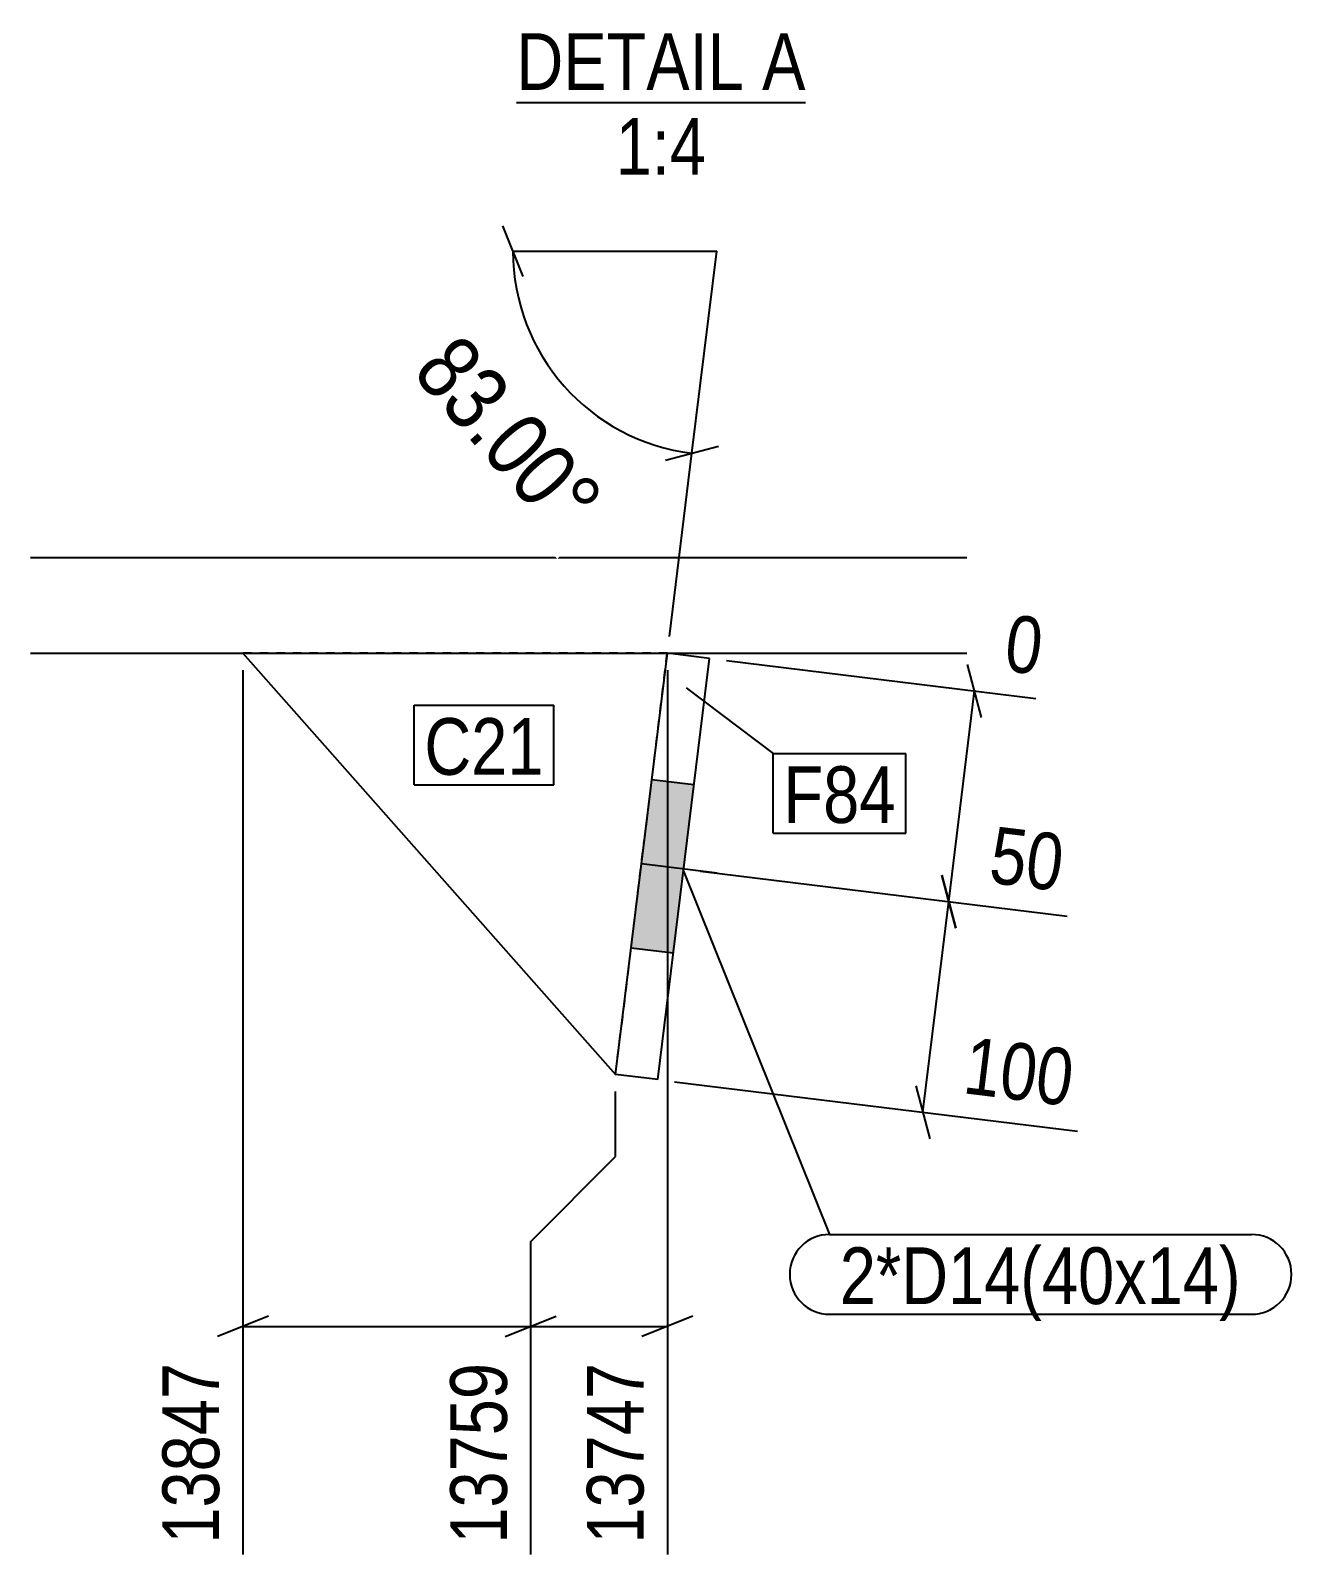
# Model space of a CAD drawing. Header units: millimetres. Extents: x 23 to 84434, y 8 to 4893.
# Drawn here: x 84136.7 to 84433.8, y 9.3 to 368.8 of the extents above; entities that cross this region are included whole.
import ezdxf

# ---------------------------------------------------------------- set-up
doc = ezdxf.new("R2010")
doc.units = ezdxf.units.MM
doc.linetypes.add('DXK_LINE_DOT2', pattern=[3.9198, 1.9599, -1.9599])
for name, color, linetype in [('MÅLSÆTNING', 7, 'Continuous'), ('STÅL', 7, 'Continuous'), ('TEKST', 7, 'Continuous')]:
    doc.layers.add(name, color=color, linetype=linetype)
doc.styles.add('Arial Narrow', font='ARIALN.TTF', dxfattribs={"height": 0.2})

msp = doc.modelspace()

# ---------------------------------------------------------------- hatches: boundary and pattern name
at = {"layer": 'STÅL', "linetype": 'Continuous'}
msp.add_hatch(color=96, dxfattribs=at).paths.add_polyline_path([(84288.16, 151.28), (84293.04, 190.99), (84283.11, 192.2), (84278.24, 152.5)])
msp.add_hatch(color=96, dxfattribs=at).paths.add_polyline_path([(84288.16, 151.28), (84293.04, 190.99), (84283.11, 192.2), (84278.24, 152.5)])

# ---------------------------------------------------------------- linework, layer by layer
at = {"layer": 'MÅLSÆTNING', "color": 7, "linetype": 'Continuous'}
for p, q in [((84252.8, 310.77), (84248, 322.77)), ((84250.4, 316.77), (84298.4, 316.77)), ((84292.55, 269.13), (84298.4, 316.77)), ((84286.31, 267.48), (84298.8, 270.78)), ((84287.26, 225.97), (84292.55, 269.13)), ((84300.67, 220.29), (84373.58, 211.33)), ((84360.81, 206.86), (84357.5, 219.35)), ((84186.77, 218), (84186.77, 9.6)), ((84286.77, 218), (84286.77, 9.6)), ((84294.57, 170.65), (84381.01, 160.03)), ((84354.71, 157.22), (84351.41, 169.71)), ((84351.41, 169.71), (84354.71, 157.22)), ((84346.97, 113.83), (84353.06, 163.47)), ((84274.58, 103.36), (84274.58, 118.74)), ((84274.58, 103.36), (84274.58, 118.74)), ((84288.48, 121.01), (84383.38, 109.36)), ((84345.31, 120.08), (84348.62, 107.58)), ((84254.58, 83.36), (84274.58, 103.36)), ((84254.58, 83.36), (84274.58, 103.36)), ((84254.58, 9.6), (84254.58, 83.36)), ((84254.58, 9.6), (84254.58, 83.36)), ((84192.77, 65.76), (84180.77, 60.96)), ((84248.58, 60.96), (84260.58, 65.76)), ((84248.58, 60.96), (84260.58, 65.76)), ((84292.77, 65.76), (84280.77, 60.96)), ((84186.77, 63.36), (84254.58, 63.36)), ((84254.58, 63.36), (84286.77, 63.36))]:
    msp.add_line(p, q, dxfattribs=at)
msp.add_arc((84298.4, 316.77), 48, 180, 263, dxfattribs=at)
at = {"layer": 'STÅL', "color": 2, "linetype": 'Continuous'}
for p, q in [((84357.34, 244.49), (84136.73, 244.49)), ((84136.73, 221.99), (84357.34, 221.99)), ((84186.77, 222), (84274.58, 122.74)), ((84274.58, 122.72), (84286.77, 221.99)), ((84284.51, 121.5), (84296.7, 220.77)), ((84296.7, 220.77), (84286.77, 221.99)), ((84284.51, 121.5), (84274.58, 122.72))]:
    msp.add_line(p, q, dxfattribs=at)
at = {"layer": 'STÅL', "color": 7, "linetype": 'DXK_LINE_DOT2'}
for p, q in [((84286.77, 222), (84186.77, 222)), ((84274.58, 122.74), (84286.77, 222))]:
    msp.add_line(p, q, dxfattribs=at)
at = {"layer": 'STÅL', "color": 96, "linetype": 'Continuous'}
for p, q in [((84293.04, 190.99), (84283.11, 192.2)), ((84293.04, 190.99), (84283.11, 192.2)), ((84298.54, 170.16), (84280.68, 172.35)), ((84298.54, 170.16), (84280.68, 172.35)), ((84288.16, 151.28), (84278.24, 152.5)), ((84288.16, 151.28), (84278.24, 152.5))]:
    msp.add_line(p, q, dxfattribs=at)
at = {"layer": 'TEKST', "color": 246, "linetype": 'Continuous'}
msp.add_line((84251.21, 351.77), (84319.32, 351.77), dxfattribs=at)
at = {"layer": 'TEKST', "color": 7, "linetype": 'Continuous'}
for p, q in [((84291.2, 213.88), (84311.73, 198.39)), ((84227.12, 209.75), (84260.06, 209.75)), ((84227.12, 190.95), (84227.12, 209.75)), ((84260.06, 190.95), (84260.06, 209.75)), ((84311.73, 198.39), (84342.96, 198.39)), ((84311.73, 179.59), (84311.73, 198.39)), ((84342.96, 179.59), (84342.96, 198.39)), ((84227.12, 190.95), (84260.06, 190.95)), ((84311.73, 179.59), (84342.96, 179.59)), ((84290.54, 170.65), (84325, 85.01)), ((84325, 85.01), (84424.42, 85.01)), ((84325, 66.21), (84424.42, 66.21))]:
    msp.add_line(p, q, dxfattribs=at)
for centre, start, end in [((84325, 75.61), 90, 270), ((84424.42, 75.61), 270, 90)]:
    msp.add_arc(centre, 9.4, start, end, dxfattribs=at)

# ---------------------------------------------------------------- wipeouts: each hides what was drawn before it
at = {"color": 0, "linetype": 'Continuous'}
for points, layer in [([(84183.97, 57.61), (84164.37, 57.61), (84164.37, 9.35), (84183.97, 9.35)], 'MÅLSÆTNING'), ([(84251.78, 57.61), (84232.18, 57.61), (84232.18, 9.35), (84251.78, 9.35)], 'MÅLSÆTNING'), ([(84283.97, 57.61), (84264.37, 57.61), (84264.37, 9.35), (84283.97, 9.35)], 'MÅLSÆTNING'), ([(84304.9, 354.77), (84304.9, 368.77), (84251.21, 368.77), (84251.21, 354.77)], 'TEKST'), ([(84319.32, 354.77), (84319.32, 368.77), (84309.1, 368.77), (84309.1, 354.77)], 'TEKST'), ([(84295.93, 334.77), (84295.93, 348.77), (84274.6, 348.77), (84274.6, 334.77)], 'TEKST')]:
    msp.add_wipeout(points, dxfattribs=at).dxf.layer = layer
at = {"color": 0}
for points in [[(84340.56, 181.99), (84340.56, 195.99), (84314.13, 195.99), (84314.13, 181.99)], [(84422.02, 68.61), (84422.02, 82.61), (84327.4, 82.61), (84327.4, 68.61)]]:
    msp.add_wipeout(points, dxfattribs=at).dxf.layer = 'TEKST'

# ---------------------------------------------------------------- next in the draw order: texts
at = {"layer": 'MÅLSÆTNING', "color": 3, "linetype": 'Continuous', "style": 'Arial Narrow'}
for s, p in [('13847', (84181.17, 12.15)), ('13759', (84248.98, 12.15)), ('13747', (84281.17, 12.15))]:
    msp.add_text(s, height=13.362, rotation=90.0002, dxfattribs=at).set_placement(p)
at = {"layer": 'TEKST', "color": 3, "linetype": 'Continuous', "style": 'Arial Narrow'}
for s, height, p in [('DETAIL', 13.362, (84251.21, 354.77)), ('A', 13.36, (84309.1, 354.77)), ('1:4', 13.362, (84274.6, 334.77))]:
    msp.add_text(s, height=height, dxfattribs=at).set_placement(p)

# ---------------------------------------------------------------- next in the draw order: wipeouts: each hides what was drawn before it
at = {"color": 0}
for points, layer in [([(84260.82, 244.25), (84277.6, 259.09), (84238.62, 303.15), (84221.84, 288.3)], 'MÅLSÆTNING'), ([(84257.66, 193.35), (84257.66, 207.35), (84229.52, 207.35), (84229.52, 193.35)], 'TEKST'), ([(84340.56, 181.99), (84340.56, 195.99), (84314.13, 195.99), (84314.13, 181.99)], 'TEKST'), ([(84422.02, 68.61), (84422.02, 82.61), (84327.4, 82.61), (84327.4, 68.61)], 'TEKST')]:
    msp.add_wipeout(points, dxfattribs=at).dxf.layer = layer
at = {"color": 0, "linetype": 'Continuous'}
for points in [[(84376.7, 213.77), (84379.09, 233.22), (84365.06, 234.95), (84362.67, 215.49)], [(84381.6, 162.78), (84383.99, 182.24), (84361.5, 185), (84359.11, 165.54)], [(84383.97, 112.11), (84386.36, 131.56), (84355.4, 135.36), (84353.01, 115.91)]]:
    msp.add_wipeout(points, dxfattribs=at).dxf.layer = 'MÅLSÆTNING'

# ---------------------------------------------------------------- next in the draw order: linework, layer by layer
at = {"layer": 'MÅLSÆTNING', "color": 7, "linetype": 'Continuous'}
for p, q in [((84353.06, 163.47), (84359.15, 213.1)), ((84294.57, 170.65), (84381.01, 160.03))]:
    msp.add_line(p, q, dxfattribs=at)

# ---------------------------------------------------------------- next in the draw order: texts
at = {"layer": 'MÅLSÆTNING', "color": 3, "style": 'Arial Narrow'}
msp.add_text('83.00°', height=15.271, rotation=-48.5009, dxfattribs=at).set_placement((84226.36, 288.03))
at = {"layer": 'MÅLSÆTNING', "color": 3, "linetype": 'Continuous', "style": 'Arial Narrow'}
for s, height, p in [('0', 13.36, (84365.79, 217.93)), ('50', 13.362, (84362.23, 167.98)), ('100', 13.362, (84356.13, 118.35))]:
    msp.add_text(s, height=height, rotation=-7.0015, dxfattribs=at).set_placement(p)
at = {"layer": 'TEKST', "color": 3, "style": 'Arial Narrow'}
for s, p in [('F84', (84314.13, 181.99)), ('2*D14(40x14)', (84327.4, 68.61))]:
    msp.add_text(s, height=13.362, dxfattribs=at).set_placement(p)

# ---------------------------------------------------------------- next in the draw order: wipeouts: each hides what was drawn before it
at = {"color": 0}
msp.add_wipeout([(84257.66, 193.35), (84257.66, 207.35), (84229.52, 207.35), (84229.52, 193.35)], dxfattribs=at).dxf.layer = 'TEKST'

# ---------------------------------------------------------------- next in the draw order: texts
at = {"layer": 'TEKST', "color": 3, "style": 'Arial Narrow'}
msp.add_text('C21', height=13.362, dxfattribs=at).set_placement((84229.52, 193.35))

doc.saveas('drawing.dxf')
